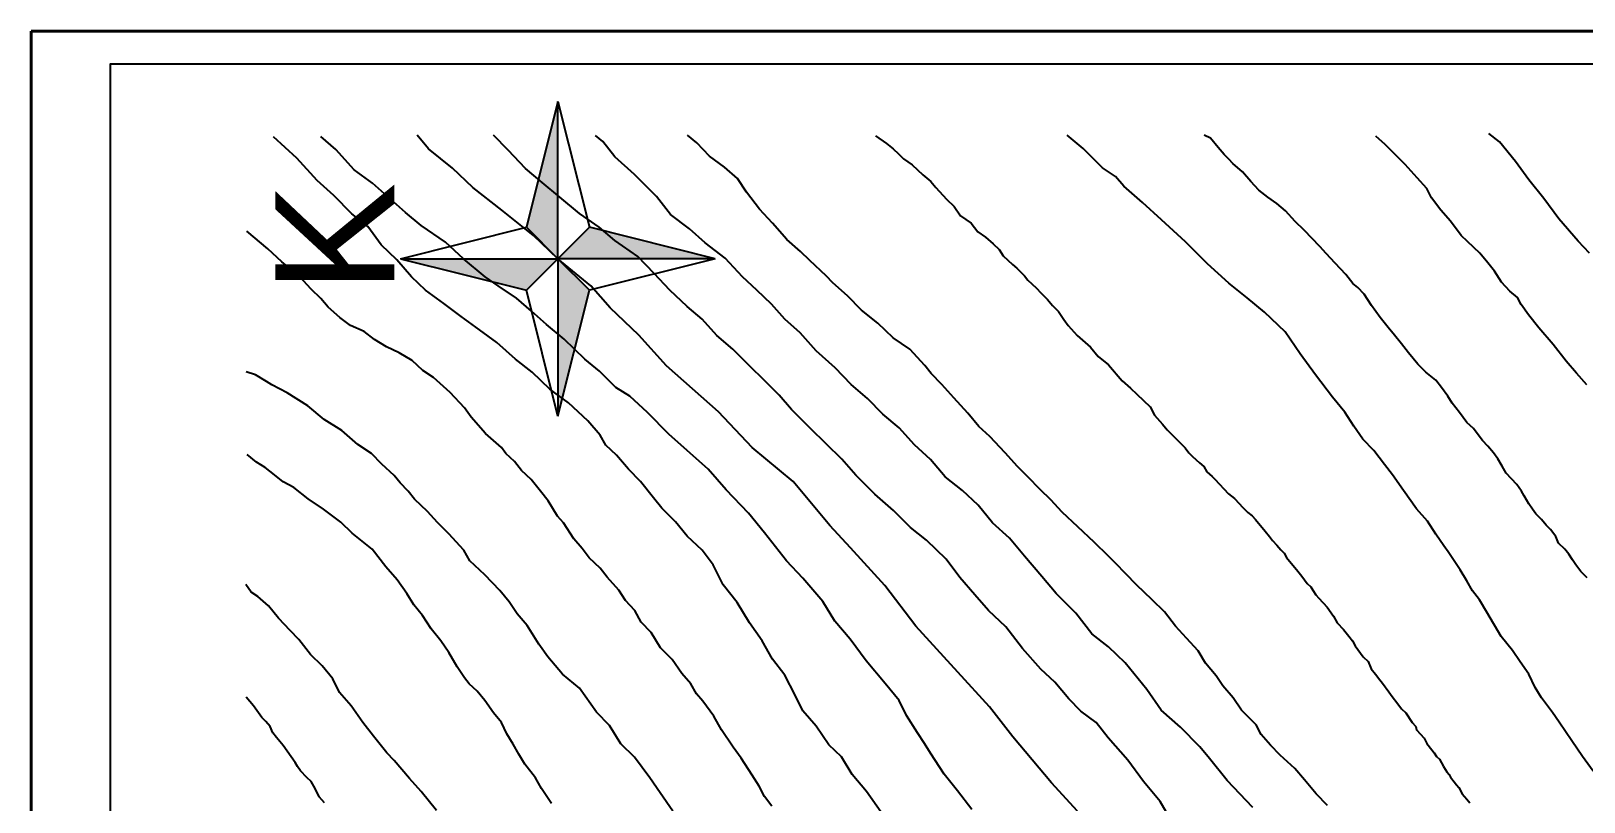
# Model space of a CAD drawing. Header units: millimetres. Extents: x 19067981 to 38137102, y 2652003 to 2652615.
# Drawn here: x 19068161.61 to 19068171.39, y 2652488.88 to 2652493.74 of the extents above; entities that cross this region are included whole.
import ezdxf

# ---------------------------------------------------------------- set-up
doc = ezdxf.new("R2010")
doc.units = ezdxf.units.MM
doc.linetypes.add('JIS_08_15', pattern=[17.25, 15, -0.75, 0.75, -0.75])
doc.layers.add('dever 1', color=242, linetype='Continuous')
doc.styles.get("Standard").update_dxf_attribs({"font": 'arial.ttf'})

msp = doc.modelspace()

# ---------------------------------------------------------------- hatches: boundary and pattern name
at = {"layer": 'dever 1', "linetype": 'JIS_08_15'}
h = msp.add_hatch(color=2, dxfattribs=at)
h.paths.add_polyline_path([(19068164.7337, 2652492.106), (19068164.932, 2652492.3043), (19068163.9408, 2652492.3043)])
h.paths.add_polyline_path([(19068164.932, 2652491.3131), (19068165.1303, 2652492.106), (19068164.932, 2652492.3043)])
h.paths.add_polyline_path([(19068165.1303, 2652492.5026), (19068164.932, 2652492.3043), (19068165.9232, 2652492.3043)])
h.paths.add_polyline_path([(19068164.932, 2652493.2955), (19068164.7337, 2652492.5026), (19068164.932, 2652492.3043)])

# ---------------------------------------------------------------- linework, layer by layer
at = {"color": 0, "lineweight": 40, "ltscale": 0.2}
msp.add_lwpolyline([(19068161.6142, 2652493.739), (19068182.6142, 2652493.739), (19068182.6142, 2652464.039), (19068161.6142, 2652464.039), (19068161.6142, 2652493.739)], dxfattribs=at)
for points in [[(19068162.1142, 2652465.0134), (19068162.1142, 2652493.5322), (19068182.3271, 2652493.5322), (19068182.3271, 2652465.0133), (19068162.1143, 2652465.0133)], [(19068162.1142, 2652465.0134), (19068162.1142, 2652493.5322), (19068182.3271, 2652493.5322), (19068182.3271, 2652465.0133), (19068162.1143, 2652465.0133)], [(19068166.9671, 2652488.8216), (19068166.8755, 2652488.9485), (19068166.7851, 2652489.056), (19068166.7177, 2652489.1673), (19068166.6391, 2652489.2431), (19068166.5582, 2652489.3595), (19068166.4747, 2652489.4576), (19068166.4276, 2652489.5547), (19068166.3614, 2652489.6821), (19068166.2846, 2652489.7817), (19068166.2184, 2652489.8973), (19068166.1397, 2652490.0107), (19068166.0614, 2652490.1384), (19068165.9739, 2652490.2503), (19068165.9094, 2652490.3757), (19068165.8403, 2652490.4684), (19068165.7469, 2652490.5568), (19068165.6736, 2652490.6468), (19068165.5876, 2652490.733), (19068165.5347, 2652490.7992), (19068165.4533, 2652490.901), (19068165.3761, 2652490.9799), (19068165.3019, 2652491.0676), (19068165.2349, 2652491.1301), (19068165.1985, 2652491.1928), (19068165.1213, 2652491.2827), (19068164.9985, 2652491.3968), (19068164.8825, 2652491.4838), (19068164.7693, 2652491.5898), (19068164.6652, 2652491.6724), (19068164.5483, 2652491.7762), (19068164.4382, 2652491.8573), (19068164.3232, 2652491.9419), (19068164.2145, 2652492.022), (19068164.0981, 2652492.1062), (19068164.0101, 2652492.1903), (19068163.9175, 2652492.2971), (19068163.8185, 2652492.3929), (19068163.7347, 2652492.5077), (19068163.6354, 2652492.5873), (19068163.5211, 2652492.7032), (19068163.4155, 2652492.7974), (19068163.2891, 2652492.9373), (19068163.1421, 2652493.0722)], [(19068168.2038, 2652488.8259), (19068168.0414, 2652489.0026), (19068167.7971, 2652489.2921), (19068167.6497, 2652489.4825), (19068167.4512, 2652489.7009), (19068167.1876, 2652489.991), (19068166.992, 2652490.246), (19068166.7754, 2652490.4831), (19068166.6457, 2652490.6247), (19068166.4144, 2652490.9008), (19068166.1556, 2652491.115), (19068165.9446, 2652491.3402), (19068165.6172, 2652491.6294), (19068165.4423, 2652491.8243), (19068165.2606, 2652491.9948), (19068165.1399, 2652492.1348), (19068164.932, 2652492.3043), (19068164.7795, 2652492.4506), (19068164.579, 2652492.61), (19068164.3961, 2652492.7538), (19068164.269, 2652492.8759), (19068164.118, 2652492.9971), (19068164.0469, 2652493.0824)], [(19068168.8006, 2652488.756), (19068168.7251, 2652488.8865), (19068168.6198, 2652489.0115), (19068168.5222, 2652489.1469), (19068168.3979, 2652489.2867), (19068168.3233, 2652489.3844), (19068168.2257, 2652489.455), (19068168.1499, 2652489.5332), (19068168.063, 2652489.6375), (19068167.9731, 2652489.7197), (19068167.8591, 2652489.8503), (19068167.7529, 2652489.9868), (19068167.6438, 2652490.0886), (19068167.5577, 2652490.188), (19068167.4638, 2652490.2963), (19068167.3768, 2652490.4123), (19068167.2534, 2652490.5323), (19068167.1533, 2652490.612), (19068167.0463, 2652490.7197), (19068166.9274, 2652490.8207), (19068166.8089, 2652490.9407), (19068166.7203, 2652491.0425), (19068166.5238, 2652491.2357), (19068166.4032, 2652491.3543), (19068166.3258, 2652491.4444), (19068166.2348, 2652491.5347), (19068166.1368, 2652491.6319), (19068166.0339, 2652491.7341), (19068165.9328, 2652491.8207), (19068165.8418, 2652491.9234), (19068165.7475, 2652492.0046), (19068165.638, 2652492.1075), (19068165.538, 2652492.2118), (19068165.4359, 2652492.3182), (19068165.2914, 2652492.4206), (19068165.1925, 2652492.5036), (19068165.0679, 2652492.5898), (19068164.9453, 2652492.6917), (19068164.833, 2652492.785), (19068164.7282, 2652492.8733), (19068164.6192, 2652492.989), (19068164.5265, 2652493.0826)], [(19068169.3084, 2652488.8474), (19068169.1476, 2652489.0178), (19068169.0357, 2652489.1561), (19068168.9758, 2652489.2301), (19068168.8544, 2652489.3531), (19068168.7323, 2652489.4618), (19068168.6406, 2652489.5912), (19068168.5047, 2652489.7595), (19068168.3999, 2652489.8593), (19068168.2955, 2652489.9425), (19068168.1933, 2652490.0729), (19068168.0696, 2652490.1956), (19068167.9796, 2652490.3033), (19068167.8718, 2652490.4321), (19068167.7765, 2652490.5449), (19068167.6701, 2652490.6413), (19068167.5793, 2652490.7515), (19068167.4805, 2652490.8443), (19068167.3724, 2652490.9313), (19068167.278, 2652491.0398), (19068167.1784, 2652491.1317), (19068167.0809, 2652491.2403), (19068166.9795, 2652491.3261), (19068166.8817, 2652491.4241), (19068166.7787, 2652491.5134), (19068166.6791, 2652491.6166), (19068166.5599, 2652491.7245), (19068166.4585, 2652491.8373), (19068166.3624, 2652491.9231), (19068166.2779, 2652492.0178), (19068166.1844, 2652492.107), (19068166.0944, 2652492.1901), (19068165.9855, 2652492.3084), (19068165.8588, 2652492.4047), (19068165.7621, 2652492.4941), (19068165.6424, 2652492.5842), (19068165.5524, 2652492.6962), (19068165.4155, 2652492.8356), (19068165.2915, 2652492.9458), (19068165.2149, 2652493.0432), (19068165.1686, 2652493.0817)], [(19068169.7785, 2652488.8614), (19068169.7075, 2652488.9337), (19068169.6346, 2652489.0217), (19068169.5731, 2652489.0943), (19068169.4803, 2652489.1767), (19068169.4201, 2652489.2398), (19068169.3621, 2652489.3078), (19068169.3297, 2652489.369), (19068169.2384, 2652489.4608), (19068169.1842, 2652489.5382), (19068169.1206, 2652489.6149), (19068169.0789, 2652489.678), (19068169.0117, 2652489.7568), (19068168.965, 2652489.8347), (19068168.8908, 2652489.914), (19068168.8213, 2652489.991), (19068168.7521, 2652490.0814), (19068168.6742, 2652490.1551), (19068168.5765, 2652490.2513), (19068168.5098, 2652490.3193), (19068168.4431, 2652490.388), (19068168.3995, 2652490.4316), (19068168.3106, 2652490.5185), (19068168.2066, 2652490.6165), (19068168.1089, 2652490.7089), (19068168.0367, 2652490.7863), (19068167.9703, 2652490.8513), (19068167.8924, 2652490.9318), (19068167.8264, 2652490.9954), (19068167.7492, 2652491.0829), (19068167.6526, 2652491.1846), (19068167.5834, 2652491.247), (19068167.5145, 2652491.3327), (19068167.4254, 2652491.4275), (19068167.3509, 2652491.5126), (19068167.2824, 2652491.5812), (19068167.2431, 2652491.6318), (19068167.1486, 2652491.7355), (19068167.0446, 2652491.8073), (19068166.9482, 2652491.8998), (19068166.8441, 2652491.9802), (19068166.7571, 2652492.0708), (19068166.6649, 2652492.1519), (19068166.6209, 2652492.1963), (19068166.5193, 2652492.293), (19068166.4601, 2652492.3511), (19068166.3742, 2652492.4255), (19068166.2833, 2652492.5278), (19068166.201, 2652492.6164), (19068166.1202, 2652492.7232), (19068166.0629, 2652492.8093), (19068165.9825, 2652492.8817), (19068165.888, 2652492.9505), (19068165.8064, 2652493.0347), (19068165.748, 2652493.0835)], [(19068171.4528, 2652489.0759), (19068171.385, 2652489.1691), (19068171.3179, 2652489.2679), (19068171.2385, 2652489.3851), (19068171.1959, 2652489.4467), (19068171.1265, 2652489.5392), (19068171.0878, 2652489.6048), (19068171.0479, 2652489.6873), (19068170.9934, 2652489.7663), (19068170.9437, 2652489.8374), (19068170.8735, 2652489.9251), (19068170.783, 2652490.0779), (19068170.7365, 2652490.1553), (19068170.6923, 2652490.2122), (19068170.6576, 2652490.2754), (19068170.6157, 2652490.3442), (19068170.5403, 2652490.459), (19068170.5126, 2652490.4953), (19068170.4614, 2652490.5688), (19068170.4085, 2652490.6518), (19068170.3409, 2652490.7286), (19068170.2573, 2652490.8455), (19068170.1878, 2652490.9427), (19068170.1373, 2652491.0083), (19068170.0705, 2652491.0964), (19068170.0018, 2652491.1683), (19068169.945, 2652491.2497), (19068169.889, 2652491.3374), (19068169.8111, 2652491.432), (19068169.7031, 2652491.5736), (19068169.608, 2652491.7062), (19068169.5121, 2652491.8445), (19068169.3835, 2652491.9681), (19068169.273, 2652492.0582), (19068169.1578, 2652492.1499), (19068169.0241, 2652492.2722), (19068168.8852, 2652492.4112), (19068168.734, 2652492.5493), (19068168.6132, 2652492.66), (19068168.4975, 2652492.7617), (19068168.444, 2652492.8238), (19068168.363, 2652492.8766), (19068168.3103, 2652492.9306), (19068168.2396, 2652492.9989), (19068168.1406, 2652493.0838)], [(19068171.4137, 2652490.295), (19068171.375, 2652490.3356), (19068171.3433, 2652490.377), (19068171.3231, 2652490.4078), (19068171.2993, 2652490.444), (19068171.2738, 2652490.4748), (19068171.2345, 2652490.5121), (19068171.2169, 2652490.5544), (19068171.1835, 2652490.5985), (19068171.1571, 2652490.6267), (19068171.1263, 2652490.6628), (19068171.0911, 2652490.6972), (19068171.0708, 2652490.7263), (19068171.0479, 2652490.7615), (19068171.0189, 2652490.8117), (19068171.0004, 2652490.8399), (19068170.9717, 2652490.8818), (19068170.9383, 2652490.9188), (19068170.9039, 2652490.954), (19068170.8793, 2652490.9981), (19068170.8511, 2652491.0439), (19068170.8239, 2652491.0827), (19068170.7887, 2652491.125), (19068170.7561, 2652491.1593), (19068170.7279, 2652491.1955), (19068170.6983, 2652491.2354), (19068170.656, 2652491.2741), (19068170.6103, 2652491.3367), (19068170.5645, 2652491.3949), (19068170.5363, 2652491.438), (19068170.4976, 2652491.4944), (19068170.4607, 2652491.5394), (19068170.3986, 2652491.5896), (19068170.3476, 2652491.6399), (19068170.2904, 2652491.7113), (19068170.2464, 2652491.7685), (19068170.2009, 2652491.8236), (19068170.1621, 2652491.8721), (19068170.112, 2652491.9355), (19068170.0574, 2652492.0095), (19068170.0108, 2652492.0809), (19068169.9712, 2652492.1241), (19068169.9386, 2652492.1488), (19068169.894, 2652492.2063), (19068169.8271, 2652492.2768), (19068169.7717, 2652492.3376), (19068169.7303, 2652492.3808), (19068169.6317, 2652492.4839), (19068169.5749, 2652492.5387), (19068169.5151, 2652492.6075), (19068169.4597, 2652492.6524), (19068169.4033, 2652492.6929), (19068169.3474, 2652492.7372), (19068169.2963, 2652492.7909), (19068169.2444, 2652492.8517), (19068169.1837, 2652492.9037), (19068169.1573, 2652492.9319), (19068169.1295, 2652492.9612), (19068169.0899, 2652493.0044), (19068169.0432, 2652493.0652), (19068169.0019, 2652493.0837)], [(19068171.4122, 2652491.5103), (19068171.347, 2652491.5841), (19068171.2824, 2652491.6586), (19068171.2002, 2652491.7637), (19068171.1094, 2652491.87), (19068171.0448, 2652491.9511), (19068171, 2652492.0158), (19068170.9763, 2652492.0611), (19068170.9282, 2652492.1005), (19068170.8745, 2652492.1564), (19068170.8319, 2652492.2265), (19068170.7881, 2652492.2791), (19068170.7377, 2652492.3394), (19068170.6611, 2652492.4139), (19068170.6222, 2652492.4514), (19068170.5533, 2652492.5413), (19068170.4931, 2652492.6114), (19068170.434, 2652492.6892), (19068170.4039, 2652492.7476), (19068170.3437, 2652492.8134), (19068170.2692, 2652492.8978), (19068170.2156, 2652492.9515), (19068170.1423, 2652493.0238), (19068170.0843, 2652493.0764)], [(19068171.4301, 2652492.3404), (19068171.3573, 2652492.4152), (19068171.2367, 2652492.5557), (19068171.1415, 2652492.6846), (19068171.0482, 2652492.8023), (19068170.9624, 2652492.9181), (19068170.8617, 2652493.0415), (19068170.7963, 2652493.0938)], [(19068166.2793, 2652488.8573), (19068166.2334, 2652488.9173), (19068166.2002, 2652488.9832), (19068166.156, 2652489.0522), (19068166.0875, 2652489.1591), (19068166.0354, 2652489.2284), (19068165.9628, 2652489.3371), (19068165.9151, 2652489.4225), (19068165.8455, 2652489.5168), (19068165.8048, 2652489.5632), (19068165.7697, 2652489.6279), (19068165.7122, 2652489.693), (19068165.652, 2652489.7807), (19068165.5777, 2652489.8528), (19068165.5192, 2652489.9504), (19068165.4557, 2652490.016), (19068165.4162, 2652490.0889), (19068165.3586, 2652490.1522), (19068165.3155, 2652490.2175), (19068165.2431, 2652490.2981), (19068165.1991, 2652490.3556), (19068165.1302, 2652490.4211), (19068165.0853, 2652490.4801), (19068165.0325, 2652490.5396), (19068164.967, 2652490.6419), (19068164.929, 2652490.6837), (19068164.8718, 2652490.7796), (19068164.8229, 2652490.8412), (19068164.7647, 2652490.9144), (19068164.7031, 2652490.9702), (19068164.6586, 2652491.0279), (19068164.6049, 2652491.0787), (19068164.578, 2652491.1164), (19068164.4772, 2652491.2046), (19068164.3869, 2652491.3067), (19068164.3436, 2652491.3661), (19068164.2532, 2652491.463), (19068164.1494, 2652491.5559), (19068164.0818, 2652491.5997), (19068164.014, 2652491.6644), (19068163.9334, 2652491.713), (19068163.8534, 2652491.7504), (19068163.7775, 2652491.7959), (19068163.7118, 2652491.8459), (19068163.6264, 2652491.8845), (19068163.5594, 2652491.9349), (19068163.4849, 2652491.9987), (19068163.44, 2652492.0534), (19068163.3785, 2652492.1124), (19068163.3071, 2652492.1915), (19068163.1932, 2652492.286), (19068163.1054, 2652492.3673), (19068162.9722, 2652492.4793)], [(19068165.6557, 2652488.8253), (19068165.5766, 2652488.9394), (19068165.5112, 2652489.0338), (19068165.4141, 2652489.1653), (19068165.3296, 2652489.2493), (19068165.2577, 2652489.3637), (19068165.1749, 2652489.4485), (19068165.0685, 2652489.5995), (19068164.9618, 2652489.6873), (19068164.8679, 2652489.7971), (19068164.8124, 2652489.8765), (19068164.7391, 2652489.9952), (19068164.6765, 2652490.0676), (19068164.6254, 2652490.1428), (19068164.5664, 2652490.2159), (19068164.4721, 2652490.3144), (19068164.3786, 2652490.4016), (19068164.3397, 2652490.4693), (19068164.2463, 2652490.5717), (19068164.1746, 2652490.6422), (19068164.1109, 2652490.7122), (19068164.0302, 2652490.7901), (19068163.9898, 2652490.8407), (19068163.9391, 2652490.8921), (19068163.9002, 2652490.94), (19068163.8227, 2652491.01), (19068163.759, 2652491.0781), (19068163.6733, 2652491.1345), (19068163.5706, 2652491.2233), (19068163.4607, 2652491.2918), (19068163.3582, 2652491.3774), (19068163.228, 2652491.4593), (19068163.1305, 2652491.5112), (19068163.0964, 2652491.5316), (19068163.0282, 2652491.5724), (19068162.9692, 2652491.5918)], [(19068164.8929, 2652488.8733), (19068164.8294, 2652488.9681), (19068164.7919, 2652489.035), (19068164.7231, 2652489.1214), (19068164.6868, 2652489.1832), (19068164.6497, 2652489.2465), (19068164.6112, 2652489.3122), (19068164.5772, 2652489.384), (19068164.5274, 2652489.4436), (19068164.4724, 2652489.5223), (19068164.4233, 2652489.5805), (19068164.3745, 2652489.6273), (19068164.3442, 2652489.6643), (19068164.297, 2652489.7348), (19068164.2453, 2652489.8235), (19068164.1945, 2652489.898), (19068164.1344, 2652489.9726), (19068164.0803, 2652490.0565), (19068164.0253, 2652490.1254), (19068163.9818, 2652490.1955), (19068163.9192, 2652490.2829), (19068163.8496, 2652490.3648), (19068163.7633, 2652490.4748), (19068163.6372, 2652490.5758), (19068163.5653, 2652490.6457), (19068163.457, 2652490.7271), (19068163.36, 2652490.7918), (19068163.2686, 2652490.8645), (19068163.2029, 2652490.8994), (19068163.1469, 2652490.9442), (19068163.0889, 2652490.9905), (19068163.0341, 2652491.0224), (19068162.976, 2652491.0708)], [(19068163.4618, 2652488.8773), (19068163.4289, 2652488.9157), (19068163.4036, 2652488.9683), (19068163.3783, 2652489.011), (19068163.3516, 2652489.0377), (19068163.3103, 2652489.0791), (19068163.293, 2652489.1052), (19068163.277, 2652489.1319), (19068163.2012, 2652489.2375), (19068163.1598, 2652489.2896), (19068163.1362, 2652489.3193), (19068163.1205, 2652489.359), (19068163.0932, 2652489.3897), (19068163.0685, 2652489.4144), (19068163.016, 2652489.4887), (19068162.9687, 2652489.5434)]]:
    msp.add_lwpolyline(points)
at = {"color": 61}
for points in [[(19068167.5403, 2652488.8363), (19068167.4484, 2652488.9526), (19068167.3649, 2652489.0583), (19068167.2795, 2652489.1907), (19068167.2411, 2652489.2502), (19068167.1974, 2652489.3179), (19068167.1271, 2652489.4268), (19068167.081, 2652489.5215), (19068166.9929, 2652489.6287), (19068166.8745, 2652489.7728), (19068166.7739, 2652489.9079), (19068166.6762, 2652490.022), (19068166.6019, 2652490.1458), (19068166.4739, 2652490.2935), (19068166.3729, 2652490.4015), (19068166.2327, 2652490.578), (19068166.1333, 2652490.7011), (19068165.9917, 2652490.8489), (19068165.8794, 2652490.9796), (19068165.7475, 2652491.0968), (19068165.6314, 2652491.2002), (19068165.4965, 2652491.3371), (19068165.3849, 2652491.4397), (19068165.2979, 2652491.4945), (19068165.1947, 2652491.5956), (19068165.1013, 2652491.6716), (19068164.9718, 2652491.798), (19068164.861, 2652491.8914), (19068164.7664, 2652491.9736), (19068164.6718, 2652492.0558), (19068164.5565, 2652492.1348), (19068164.4735, 2652492.1917), (19068164.3374, 2652492.3045), (19068164.2248, 2652492.4088), (19068164.0715, 2652492.5144), (19068163.9722, 2652492.5959), (19068163.8591, 2652492.6969), (19068163.7651, 2652492.781), (19068163.6493, 2652492.8658), (19068163.5342, 2652492.9921), (19068163.44, 2652493.075)], [(19068166.9326, 2652493.0792), (19068167.0024, 2652493.0304), (19068167.0446, 2652492.9963), (19068167.0771, 2652492.9654), (19068167.1096, 2652492.9345), (19068167.1632, 2652492.8955), (19068167.1973, 2652492.8646), (19068167.2298, 2652492.8337), (19068167.2801, 2652492.7914), (19068167.3126, 2652492.754), (19068167.3802, 2652492.6808), (19068167.4273, 2652492.6336), (19068167.4679, 2652492.5751), (19068167.5361, 2652492.5279), (19068167.5767, 2652492.4743), (19068167.6254, 2652492.4401), (19068167.6746, 2652492.3994), (19068167.7124, 2652492.3635), (19068167.7373, 2652492.3225), (19068167.7962, 2652492.268), (19068167.8231, 2652492.2456), (19068167.87, 2652492.1976), (19068167.8917, 2652492.1706), (19068167.9435, 2652492.1209), (19068167.9754, 2652492.0869), (19068168.0155, 2652492.0478), (19068168.0464, 2652492.0107), (19068168.0855, 2652491.9715), (19068168.1194, 2652491.922), (19068168.1462, 2652491.885), (19068168.2034, 2652491.8209), (19068168.2867, 2652491.7477), (19068168.3351, 2652491.6879), (19068168.3999, 2652491.6354), (19068168.4868, 2652491.5354), (19068168.5382, 2652491.49), (19068168.5783, 2652491.4519), (19068168.662, 2652491.3714), (19068168.6898, 2652491.3198), (19068168.7402, 2652491.2632), (19068168.77, 2652491.2271), (19068168.8838, 2652491.1145), (19068168.9054, 2652491.0815), (19068168.9301, 2652491.0589), (19068168.9723, 2652491.0187), (19068169.0001, 2652490.997), (19068169.0197, 2652490.962), (19068169.0536, 2652490.9332), (19068169.0701, 2652490.9156), (19068169.156, 2652490.8248), (19068169.1941, 2652490.7939), (19068169.2239, 2652490.763), (19068169.2434, 2652490.7403), (19068169.2599, 2652490.7228), (19068169.2784, 2652490.7063), (19068169.3052, 2652490.6857), (19068169.3258, 2652490.663), (19068169.3861, 2652490.5886), (19068169.4139, 2652490.5556), (19068169.4334, 2652490.5288), (19068169.4612, 2652490.501), (19068169.4859, 2652490.4721), (19068169.5065, 2652490.4505), (19068169.5219, 2652490.4237), (19068169.5922, 2652490.336), (19068169.6169, 2652490.3061), (19068169.6509, 2652490.2587), (19068169.6735, 2652490.237), (19068169.6879, 2652490.2175), (19068169.7054, 2652490.1886), (19068169.7249, 2652490.167), (19068169.7768, 2652490.1091), (19068169.818, 2652490.0534), (19068169.8396, 2652490.0122), (19068169.8808, 2652489.9699), (19068169.9127, 2652489.9267), (19068169.9363, 2652489.8988), (19068169.9528, 2652489.8659), (19068170.0048, 2652489.7976), (19068170.0357, 2652489.7667), (19068170.0542, 2652489.7224), (19068170.082, 2652489.6874), (19068170.1087, 2652489.6523), (19068170.1262, 2652489.6307), (19068170.1657, 2652489.5769), (19068170.1873, 2652489.5471), (19068170.2233, 2652489.5017), (19068170.2449, 2652489.4687), (19068170.2737, 2652489.444), (19068170.3118, 2652489.3832), (19068170.3349, 2652489.3583), (19068170.339, 2652489.3366), (19068170.3874, 2652489.2841), (19068170.4059, 2652489.2511), (19068170.4368, 2652489.2119), (19068170.4501, 2652489.1924), (19068170.4656, 2652489.1697), (19068170.4843, 2652489.1517), (19068170.4973, 2652489.1297), (19068170.5103, 2652489.1065), (19068170.5302, 2652489.0721), (19068170.545, 2652489.0551), (19068170.5549, 2652489.0397), (19068170.5774, 2652489.0106), (19068170.5913, 2652488.9901), (19068170.6056, 2652488.9729), (19068170.6285, 2652488.9331), (19068170.6429, 2652488.9163), (19068170.6576, 2652488.9007), (19068170.6752, 2652488.8782)], [(19068164.1682, 2652488.8291), (19068164.0717, 2652488.949), (19068163.9973, 2652489.0304), (19068163.9021, 2652489.1445), (19068163.8554, 2652489.1917), (19068163.7715, 2652489.298), (19068163.7034, 2652489.3842), (19068163.6296, 2652489.4876), (19068163.5572, 2652489.5728), (19068163.5153, 2652489.6575), (19068163.4484, 2652489.7405), (19068163.3735, 2652489.8125), (19068163.2997, 2652489.9066), (19068163.2457, 2652489.9636), (19068163.1724, 2652490.041), (19068163.1096, 2652490.1181), (19068163.0416, 2652490.177), (19068163.0002, 2652490.2038), (19068162.9673, 2652490.2526)]]:
    msp.add_lwpolyline(points, dxfattribs=at)
at = {"layer": 'dever 1', "color": 2, "linetype": 'JIS_08_15'}
for p, q in [((19068164.932, 2652493.2955), (19068164.7337, 2652492.5026)), ((19068164.932, 2652492.3043), (19068164.932, 2652493.2955)), ((19068164.932, 2652493.2955), (19068165.1303, 2652492.5026)), ((19068163.9408, 2652492.3043), (19068164.7337, 2652492.5026)), ((19068164.7337, 2652492.5026), (19068164.932, 2652492.3043)), ((19068165.1303, 2652492.5026), (19068164.932, 2652492.3043)), ((19068165.9232, 2652492.3043), (19068165.1303, 2652492.5026)), ((19068163.9408, 2652492.3043), (19068164.932, 2652492.3043)), ((19068163.9408, 2652492.3043), (19068164.7337, 2652492.106)), ((19068164.7337, 2652492.106), (19068164.932, 2652492.3043)), ((19068164.932, 2652492.3043), (19068164.932, 2652491.3131)), ((19068165.9232, 2652492.3043), (19068164.932, 2652492.3043)), ((19068165.1303, 2652492.106), (19068164.932, 2652492.3043)), ((19068165.9232, 2652492.3043), (19068165.1303, 2652492.106)), ((19068164.932, 2652491.3131), (19068164.7337, 2652492.106)), ((19068164.932, 2652491.3131), (19068165.1303, 2652492.106))]:
    msp.add_line(p, q, dxfattribs=at)

# ---------------------------------------------------------------- texts
at = {"layer": 'dever 1', "color": 2, "linetype": 'JIS_08_15', "insert": (19068163.1524, 2652492.0854), "char_height": 0.75, "attachment_point": 1, "rotation": 90}
msp.add_mtext_dynamic_manual_height_columns('K', width=2.56624, gutter_width=12.5, heights=[0], dxfattribs=at)

doc.saveas('drawing.dxf')
